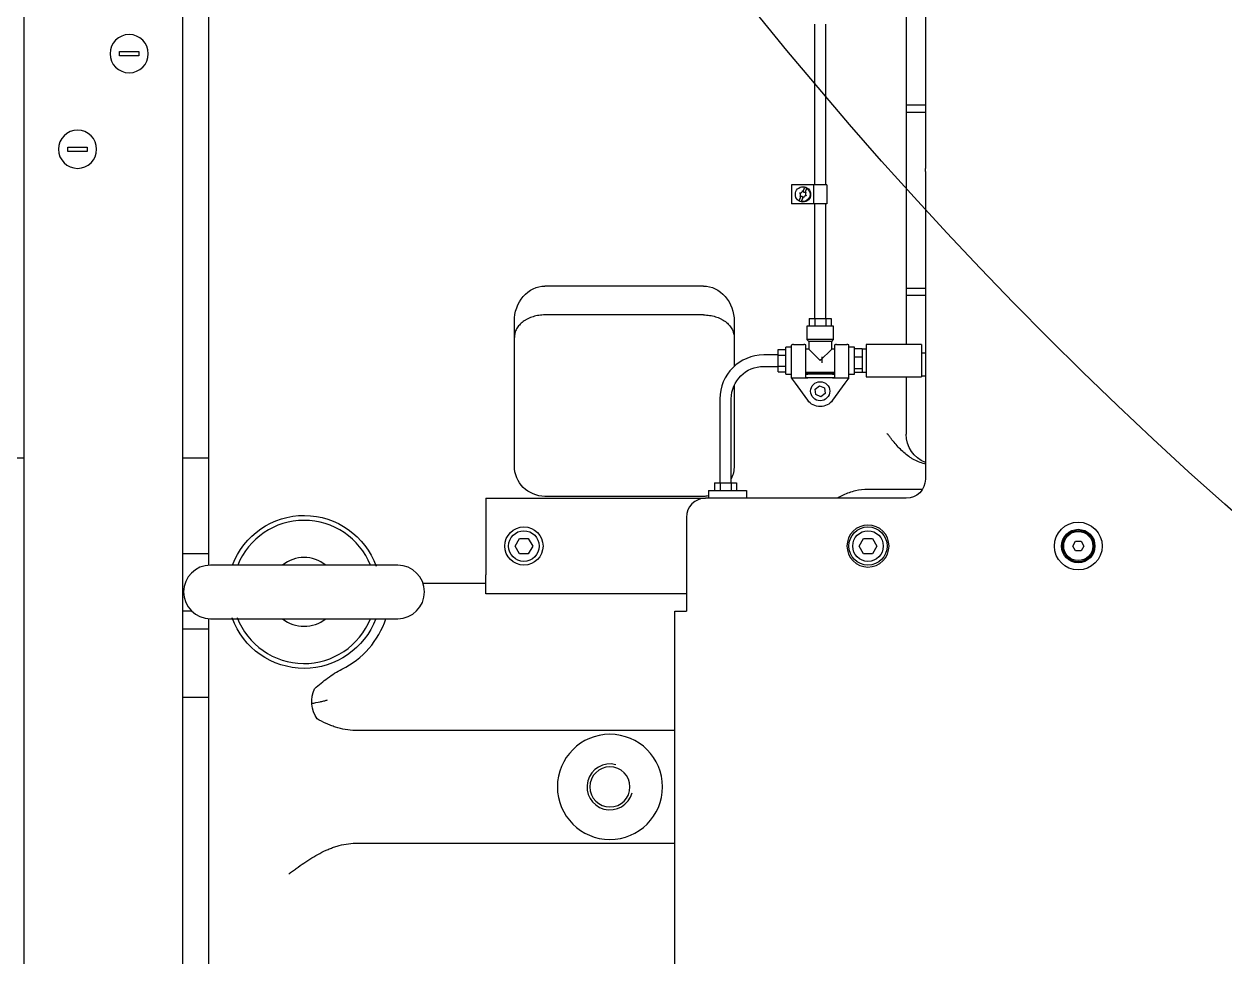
# Model space of a CAD drawing. Header units: millimetres. Extents: x 10462777 to 22643323, y 453826 to 1389191.
# Drawn here: x 11267164 to 11267773, y 584547 to 585019 of the extents above; entities that cross this region are included whole.
import ezdxf

# ---------------------------------------------------------------- set-up
doc = ezdxf.new("R2010")
doc.units = ezdxf.units.MM
doc.header["$LTSCALE"] = 200
doc.header["$MEASUREMENT"] = 0
for name, pattern in [('CENTER', [2, 1.25, -0.25, 0.25, -0.25]), ('HIDDEN_KS1', [0.26, 0.18, -0.08]), ('PHANTOM', [2.5, 1.25, -0.25, 0.25, -0.25, 0.25, -0.25])]:
    doc.linetypes.add(name, pattern=pattern)
for name, color, linetype in [('1', 1, 'CENTER'), ('11', 6, 'PHANTOM'), ('3', 3, 'HIDDEN_KS1')]:
    doc.layers.add(name, color=color, linetype=linetype)
doc.layers.add('LAYOUT', color=8, linetype='CONTINUOUS', lineweight=25)

# ---------------------------------------------------------------- blocks, each defined once
blk = doc.blocks.new('r710ic')
at = {"layer": 'LAYOUT', "color": 3}
blk.add_circle((272041.37, 104232.63), 2050.12, dxfattribs=at)

msp = doc.modelspace()

# ---------------------------------------------------------------- linework, layer by layer
at = {"layer": '1', "color": 15, "linetype": 'Continuous'}
for p, q in [((11267257.92985, 585064.90625), (11267257.92985, 584745.09758)), ((11267611.39612, 585023.55233), (11267611.39612, 584856.99392)), ((11267508.74564, 584886.52806), (11267428.36838, 584886.52806)), ((11267508.74564, 584871.92134), (11267428.36838, 584871.92134)), ((11267412.87397, 584795.49839), (11267412.87397, 584868.63666)), ((11267524.24005, 584868.63666), (11267524.24005, 584845.84723)), ((11267524.24005, 584836.15298), (11267524.24005, 584795.49839)), ((11267611.39612, 584840.53061), (11267611.39612, 584811.46466)), ((11267508.74564, 584780.00398), (11267428.36838, 584780.00398)), ((11267366.64003, 584735.94175), (11267398.34729, 584735.94175)), ((11267257.92985, 584718.05265), (11267257.92985, 584415.85898)), ((11267494.21851, 584661.37489), (11267332.35279, 584661.37489)), ((11267332.35279, 584604.23925), (11267494.21851, 584604.23925))]:
    msp.add_line(p, q, dxfattribs=at)
at = {"layer": '1', "color": 20, "linetype": 'Continuous'}
for p, q in [((11267164.47918, 584123.04092), (11267164.47918, 585052.70563)), ((11267244.85644, 584123.04092), (11267244.85644, 585052.70563))]:
    msp.add_line(p, q, dxfattribs=at)
at = {"layer": '1', "color": 252, "linetype": 'Continuous'}
for p, q in [((11267621.08013, 585047.93457), (11267621.08013, 584946.13595)), ((11267564.91289, 585019.32375), (11267564.91289, 584937.85079)), ((11267570.72329, 584937.85079), (11267570.72329, 585019.32375)), ((11267611.38405, 584974.65253), (11267621.07109, 584974.65253)), ((11267621.07664, 584978.22351), (11267611.38842, 584978.22351)), ((11267621.08013, 584944.63211), (11267621.08013, 584946.13595)), ((11267621.08013, 584944.63211), (11267621.08013, 584788.71959)), ((11267564.91289, 584928.17058), (11267564.91289, 584870.06557)), ((11267570.72329, 584870.06557), (11267570.72329, 584928.17058)), ((11267611.38405, 584885.55966), (11267621.07109, 584885.55966)), ((11267611.38842, 584881.98868), (11267621.07664, 584881.98868)), ((11267546.51325, 584851.66563), (11267539.25027, 584851.66563)), ((11267539.25027, 584845.85523), (11267546.51325, 584845.85523)), ((11267516.97705, 584829.39242), (11267516.97705, 584786.78327)), ((11267522.78745, 584786.78327), (11267522.78745, 584829.39242)), ((11267164.47978, 584799.37199), (11267146.56376, 584799.37199)), ((11267257.92985, 584799.37199), (11267244.85478, 584799.37199)), ((11267398.34796, 584779.03558), (11267509.72055, 584779.03558)), ((11267398.34796, 584779.03558), (11267398.34796, 584769.35157)), ((11267611.39612, 584779.03558), (11267509.71404, 584779.03558)), ((11267398.34796, 584769.35157), (11267398.34796, 584740.29955)), ((11267500.03004, 584769.35157), (11267500.03004, 584721.89994)), ((11267257.92985, 584750.95196), (11267244.85576, 584750.95196)), ((11267257.92985, 584750.95196), (11267257.92985, 584745.1066)), ((11267398.34796, 584730.61554), (11267398.34796, 584740.29955)), ((11267500.03806, 584730.61554), (11267398.34796, 584730.61554)), ((11267249.40951, 584721.89994), (11267244.85576, 584721.89994)), ((11267494.21963, 584412.0117), (11267494.21963, 584721.89994)), ((11267494.21963, 584721.89994), (11267500.03004, 584721.89994)), ((11267257.92985, 584712.70013), (11267244.85523, 584712.70013)), ((11267244.85607, 584678.3219), (11267257.92985, 584678.3219))]:
    msp.add_line(p, q, dxfattribs=at)
at = {"layer": '1', "color": 60, "linetype": 'Continuous'}
for p, q in [((11267212.89922, 585005.35083), (11267222.58322, 585005.35083)), ((11267212.89922, 585003.22035), (11267212.89922, 585005.35083)), ((11267222.58322, 585005.35083), (11267222.58322, 585003.22035)), ((11267222.58322, 585003.22035), (11267212.89922, 585003.22035)), ((11267186.7524, 584956.9308), (11267196.4364, 584956.9308)), ((11267186.7524, 584954.80031), (11267186.7524, 584956.9308)), ((11267196.4364, 584956.9308), (11267196.4364, 584954.80031)), ((11267196.4364, 584954.80031), (11267186.7524, 584954.80031))]:
    msp.add_line(p, q, dxfattribs=at)
at = {"layer": '1', "color": 60, "linetype": 'Continuous', "extrusion": (0, 0, -1)}
for centre in [(-11267217.74122, 585004.28559), (-11267191.5944, 584955.86555)]:
    msp.add_circle(centre, 9.68401, dxfattribs=at)
at = {"layer": '1', "color": 252, "linetype": 'Continuous', "extrusion": (0, 0, -1)}
msp.add_circle((-11267592.02811, 584754.82556), 10.65241, dxfattribs=at)
at = {"layer": '1', "color": 15, "linetype": 'Continuous', "extrusion": (0, 0, -1)}
for radius in [26.63102, 10.16821]:
    msp.add_circle((-11267461.29401, 584632.80707), radius, dxfattribs=at)
at = {"layer": '1', "color": 252, "linetype": 'Continuous'}
for centre, radius in [((11267539.25027, 584829.39242), 22.27322), ((11267509.71404, 584769.35157), 9.68401)]:
    msp.add_arc(centre, radius, 90, 180, dxfattribs=at)
at = {"layer": '1', "color": 252, "linetype": 'Continuous', "extrusion": (0, 0, -1)}
for centre, radius, start, end in [((-11267539.25027, 584829.39242), 16.46281, 0, 90), ((-11267611.39612, 584788.71959), 9.68401, 180, 270)]:
    msp.add_arc(centre, radius, start, end, dxfattribs=at)
at = {"layer": '1', "color": 15, "linetype": 'Continuous', "extrusion": (0, 0, -1)}
for centre, radius, start, end in [((-11267626.89053, 584811.46466), 15.49441, 292.02486013, 0), ((-11267428.36838, 584795.49839), 15.49441, 270, 0), ((-11267508.74564, 584795.49839), 15.49441, 180, 205.00874832), ((-11267508.74564, 584795.49839), 15.49441, 261.00982668, 270), ((-11267306.34989, 584731.58394), 38.73603, 20.49187737, 160.27875412), ((-11267306.34989, 584731.58394), 38.73603, 270, 340.14937146), ((-11267306.34989, 584731.58394), 38.73603, 200.4862536, 270), ((-11267325.7179, 584676.01609), 15.49441, 325.48219578, 24.97743261)]:
    msp.add_arc(centre, radius, start, end, dxfattribs=at)
at = {"layer": '1', "color": 15, "linetype": 'Continuous'}
for centre, radius, start, end in [((11267306.34989, 584731.58394), 43.57803, 296.11578683, 341.87321492), ((11267461.29401, 584632.80707), 11.62081, 75.00000001, 345)]:
    msp.add_arc(centre, radius, start, end, dxfattribs=at)
at = {"layer": '1', "color": 15, "linetype": 'Continuous', "extrusion": (0, 0, -1)}
for centre, major_axis, start_param, end_param in [((11267428.36838, 584868.63666), (0, -17.89141), 1.570796327, 3.141592654), ((11267508.74564, 584868.63666), (0, 17.89141), 0, 1.570796327)]:
    msp.add_ellipse(centre, major_axis=major_axis, ratio=0.866025404, start_param=start_param, end_param=end_param, dxfattribs=at)
at = {"layer": '1', "color": 15, "linetype": 'Continuous'}
for points, knots in [([(11267428.36838, 584871.92134), (11267427.32836, 584871.92134), (11267426.30676, 584871.84545), (11267424.80073, 584871.6228), (11267424.30315, 584871.5303), (11267423.31704, 584871.30791), (11267422.82924, 584871.17789), (11267421.41259, 584870.74077), (11267420.51857, 584870.38473), (11267419.25206, 584869.75465), (11267418.8404, 584869.52716), (11267418.05743, 584869.04794), (11267417.68502, 584868.79595), (11267416.62324, 584868.00383), (11267415.98783, 584867.42685), (11267414.87116, 584866.17871), (11267414.40533, 584865.52528), (11267413.83851, 584864.5029), (11267413.67172, 584864.15502), (11267413.38323, 584863.44479), (11267413.2616, 584863.08179), (11267413.06813, 584862.35404), (11267412.99557, 584861.98776), (11267412.92276, 584861.43474), (11267412.9045, 584861.2498), (11267412.8862, 584860.97148), (11267412.88162, 584860.87856), (11267412.8755, 584860.6924), (11267412.87397, 584860.59824), (11267412.87397, 584860.50615)], [0, 0, 0, 0, 0.125, 0.125, 0.1875, 0.1875, 0.25, 0.25, 0.375, 0.375, 0.4375, 0.4375, 0.5, 0.5, 0.625, 0.625, 0.75, 0.75, 0.8125, 0.8125, 0.875, 0.875, 0.9375, 0.9375, 0.96875, 0.96875, 0.984375, 0.984375, 1, 1, 1, 1]), ([(11267508.74564, 584871.92134), (11267509.78566, 584871.92134), (11267510.80727, 584871.84545), (11267512.31329, 584871.6228), (11267512.81087, 584871.5303), (11267513.79698, 584871.30791), (11267514.28478, 584871.17789), (11267515.70143, 584870.74077), (11267516.59545, 584870.38473), (11267517.86196, 584869.75465), (11267518.27362, 584869.52716), (11267519.05659, 584869.04794), (11267519.429, 584868.79595), (11267520.49078, 584868.00383), (11267521.12619, 584867.42685), (11267522.24286, 584866.17871), (11267522.70869, 584865.52528), (11267523.27551, 584864.5029), (11267523.4423, 584864.15502), (11267523.73079, 584863.44479), (11267523.85243, 584863.08179), (11267524.04589, 584862.35404), (11267524.11845, 584861.98776), (11267524.19127, 584861.43474), (11267524.20952, 584861.2498), (11267524.22782, 584860.97148), (11267524.23241, 584860.87856), (11267524.23852, 584860.6924), (11267524.24005, 584860.59824), (11267524.24005, 584860.50615)], [0, 0, 0, 0, 0.125, 0.125, 0.1875, 0.1875, 0.25, 0.25, 0.375, 0.375, 0.4375, 0.4375, 0.5, 0.5, 0.625, 0.625, 0.75, 0.75, 0.8125, 0.8125, 0.875, 0.875, 0.9375, 0.9375, 0.96875, 0.96875, 0.984375, 0.984375, 1, 1, 1, 1]), ([(11267621.51592, 584796.33461), (11267620.44631, 584796.53711), (11267619.41058, 584796.8254), (11267617.39795, 584797.55092), (11267616.42115, 584797.9884), (11267614.99617, 584798.74646), (11267614.52717, 584799.01663), (11267613.60522, 584799.58771), (11267613.15576, 584799.88639), (11267611.83846, 584800.81793), (11267611.00171, 584801.48626), (11267609.39544, 584802.89967), (11267608.62601, 584803.64483), (11267607.13955, 584805.19499), (11267606.4216, 584806.00122), (11267605.02775, 584807.64845), (11267604.35166, 584808.48946), (11267603.35364, 584809.76375), (11267602.8587, 584810.40404), (11267602.36681, 584811.04668), (11267602.03922, 584811.47538), (11267601.87424, 584811.69163), (11267601.71211, 584811.90415)], [0, 0, 0, 0, 0.125, 0.125, 0.25, 0.25, 0.3125, 0.3125, 0.375, 0.375, 0.5, 0.5, 0.625, 0.625, 0.75, 0.75, 0.875, 0.875, 0.9375, 0.96875, 0.96875, 1, 1, 1, 1]), ([(11267311.67262, 584682.55878), (11267313.84835, 584684.39981), (11267316.02603, 584686.23966), (11267319.44169, 584688.78457), (11267320.60495, 584689.59742), (11267323.00576, 584691.11645), (11267324.24312, 584691.82292), (11267325.53235, 584692.45495)], [0, 0, 0, 0, 0.5, 0.5, 0.75, 0.75, 1, 1, 1, 1]), ([(11267310.24834, 584675.13888), (11267311.71169, 584675.3382), (11267313.0997, 584675.59298), (11267315.08181, 584676.034), (11267315.7267, 584676.19115), (11267316.66631, 584676.43829), (11267316.97436, 584676.52243), (11267317.42889, 584676.65092), (11267317.57914, 584676.69412), (11267317.87715, 584676.78125), (11267318.02625, 584676.82559), (11267318.17111, 584676.8693)], [0, 0, 0, 0, 0.5, 0.5, 0.75, 0.75, 0.875, 0.875, 0.9375, 0.9375, 1, 1, 1, 1]), ([(11267332.35279, 584661.37489), (11267330.62464, 584661.37489), (11267328.92491, 584661.53903), (11267325.56988, 584662.12416), (11267323.91474, 584662.54608), (11267321.45988, 584663.33985), (11267320.65105, 584663.6299), (11267319.05863, 584664.25128), (11267318.27353, 584664.5831), (11267315.9472, 584665.63371), (11267314.43485, 584666.40748), (11267312.95128, 584667.23599)], [0, 0, 0, 0, 0.25, 0.25, 0.5, 0.5, 0.625, 0.625, 0.75, 0.75, 1, 1, 1, 1]), ([(11267298.5835, 584588.74483), (11267298.90067, 584588.97646), (11267299.22018, 584589.2098), (11267299.85722, 584589.67448), (11267300.81316, 584590.37098), (11267301.77139, 584591.06426), (11267303.69396, 584592.44226), (11267304.98419, 584593.34978), (11267308.90185, 584596.00147), (11267311.56636, 584597.66889), (11267315.72443, 584599.86304), (11267317.13737, 584600.54321), (11267319.30928, 584601.46354), (11267320.04202, 584601.75363), (11267321.52746, 584602.29579), (11267322.28225, 584602.54842), (11267324.55513, 584603.23387), (11267326.08663, 584603.59697), (11267329.18835, 584604.09933), (11267330.75846, 584604.23925), (11267332.35279, 584604.23925)], [0, 0, 0, 0, 0.03125, 0.03125, 0.0625, 0.125, 0.125, 0.25, 0.25, 0.5, 0.5, 0.625, 0.625, 0.6875, 0.6875, 0.75, 0.75, 0.875, 0.875, 1, 1, 1, 1])]:
    msp.add_open_spline(points, degree=3, knots=knots, dxfattribs=at)
at = {"layer": '1', "color": 18, "linetype": 'Continuous'}
for points in [[(11267621.10667, 584852.53506), (11267620.45294, 584852.53589), (11267619.79886, 584852.53658), (11267619.14445, 584852.53714)], [(11267619.14436, 584841.11012), (11267619.79846, 584841.10935), (11267620.45219, 584841.10847), (11267621.10554, 584841.10746)]]:
    msp.add_open_spline(points, degree=3, dxfattribs=at)
at = {"layer": '1', "color": 252, "linetype": 'Continuous'}
msp.add_open_spline([(11267592.02711, 584783.52115), (11267589.83623, 584783.51488), (11267585.52181, 584783.02909), (11267580.45912, 584781.23823), (11267577.68138, 584779.69514), (11267576.8711, 584779.19096)], degree=3, knots=[0, 0, 0, 0, 0.404994538, 0.820843119, 1, 1, 1, 1], dxfattribs=at)
msp.add_open_spline([(11267619.33823, 584783.52114), (11267605.68267, 584783.52114), (11267592.02711, 584783.52115)], degree=2, dxfattribs=at)
at = {"layer": '11', "color": 60, "linetype": 'Continuous'}
for p, q in [((11267563.46028, 584937.8533), (11267553.29208, 584937.8533)), ((11267553.29208, 584937.8533), (11267553.29208, 584928.16929)), ((11267557.28796, 584930.08799), (11267558.05179, 584931.9307)), ((11267557.76993, 584933.21322), (11267557.47442, 584933.59854)), ((11267557.5364, 584933.74806), (11267558.01785, 584933.81132)), ((11267557.68138, 584932.02341), (11267557.86732, 584932.47199)), ((11267558.05179, 584931.9307), (11267557.77989, 584931.89498)), ((11267558.26133, 584931.95824), (11267558.05179, 584931.9307)), ((11267558.61108, 584934.26628), (11267558.79702, 584934.71486)), ((11267558.9575, 584934.73594), (11267559.12439, 584934.51833)), ((11267559.12439, 584934.51833), (11267559.88822, 584936.36105)), ((11267559.12439, 584934.51833), (11267559.253, 584934.35063)), ((11267559.94363, 584934.06436), (11267560.15317, 584934.09189)), ((11267560.917, 584935.93461), (11267560.15317, 584934.09189)), ((11267560.15317, 584934.09189), (11267560.42508, 584934.12762)), ((11267560.66856, 584932.27453), (11267560.18712, 584932.21127)), ((11267560.52358, 584933.99918), (11267560.33764, 584933.55061)), ((11267560.43503, 584932.80937), (11267560.73054, 584932.42406)), ((11267564.42868, 584937.8533), (11267563.46028, 584937.8533)), ((11267564.42868, 584937.8533), (11267564.42868, 584928.16929)), ((11267571.20749, 584937.8533), (11267564.42868, 584937.8533)), ((11267571.20749, 584937.8533), (11267571.20749, 584928.16929)), ((11267563.46028, 584928.16929), (11267553.29208, 584928.16929)), ((11267559.08057, 584931.50426), (11267558.31675, 584929.66154)), ((11267559.08057, 584931.50426), (11267558.95196, 584931.67196)), ((11267559.24746, 584931.28665), (11267559.08057, 584931.50426)), ((11267559.59388, 584931.75631), (11267559.40795, 584931.30774)), ((11267564.42868, 584928.16929), (11267563.46028, 584928.16929)), ((11267571.20749, 584928.16929), (11267564.42868, 584928.16929)), ((11267561.03928, 584866.19165), (11267561.03928, 584859.41284)), ((11267574.59689, 584866.19165), (11267561.03928, 584866.19165)), ((11267562.22702, 584870.06525), (11267565.02256, 584870.06525)), ((11267562.22702, 584870.06525), (11267562.22702, 584866.19165)), ((11267565.02256, 584870.06525), (11267570.61362, 584870.06525)), ((11267565.02256, 584870.06525), (11267565.02256, 584866.19165)), ((11267570.61362, 584870.06525), (11267573.40915, 584870.06525)), ((11267570.61362, 584870.06525), (11267570.61362, 584866.19165)), ((11267573.40915, 584870.06525), (11267573.40915, 584866.19165)), ((11267574.59689, 584859.41284), (11267574.59689, 584866.19165)), ((11267561.03928, 584859.41284), (11267562.00768, 584858.44444)), ((11267574.59689, 584859.41284), (11267561.03928, 584859.41284)), ((11267573.62849, 584858.44444), (11267574.59689, 584859.41284)), ((11267546.51327, 584851.55596), (11267546.51327, 584854.3515)), ((11267546.51327, 584854.3515), (11267550.38687, 584854.3515)), ((11267553.29208, 584855.53924), (11267550.38687, 584855.53924)), ((11267550.38687, 584848.76043), (11267550.38687, 584855.53924)), ((11267553.29208, 584840.04483), (11267553.29208, 584856.5685)), ((11267554.26048, 584856.95042), (11267559.58668, 584856.95042)), ((11267560.55508, 584840.09879), (11267560.55508, 584856.5685)), ((11267562.00768, 584854.57084), (11267560.55508, 584854.57084)), ((11267562.00768, 584858.44444), (11267562.00768, 584854.57084)), ((11267573.62849, 584858.44444), (11267562.00768, 584858.44444)), ((11267562.00768, 584854.57084), (11267567.81809, 584848.76043)), ((11267573.62849, 584854.57084), (11267567.81809, 584848.76043)), ((11267573.62849, 584854.57084), (11267573.62849, 584858.44444)), ((11267575.08109, 584854.57084), (11267573.62849, 584854.57084)), ((11267575.08109, 584856.5685), (11267575.08109, 584840.09879)), ((11267576.04949, 584856.95042), (11267581.3757, 584856.95042)), ((11267585.2493, 584855.53924), (11267582.34398, 584855.53924)), ((11267582.3441, 584840.04483), (11267582.3441, 584856.5685)), ((11267585.2493, 584848.76043), (11267585.2493, 584855.53924)), ((11267589.1229, 584854.7577), (11267585.2493, 584854.7577)), ((11267589.1229, 584854.7577), (11267589.1229, 584850.57879)), ((11267591.05971, 584854.57084), (11267589.1229, 584854.57084)), ((11267589.1229, 584854.24616), (11267589.1229, 584846.53361)), ((11267619.14333, 584856.99184), (11267591.05971, 584856.99184)), ((11267591.05971, 584856.99184), (11267591.05971, 584845.61728)), ((11267619.14333, 584856.99184), (11267619.14333, 584845.61728)), ((11267546.51327, 584845.9649), (11267546.51327, 584851.55596)), ((11267546.51327, 584851.55596), (11267550.38687, 584851.55596)), ((11267550.38687, 584841.98163), (11267550.38687, 584848.76043)), ((11267565.88127, 584850.69725), (11267567.81809, 584848.76043)), ((11267568.78661, 584849.72895), (11267567.81809, 584848.76043)), ((11267568.78649, 584847.64728), (11267568.78649, 584850.6972)), ((11267589.1229, 584850.57879), (11267585.2493, 584850.57879)), ((11267585.2493, 584841.98163), (11267585.2493, 584848.76043)), ((11267589.1229, 584850.57879), (11267589.1229, 584844.58152)), ((11267546.51327, 584843.16937), (11267546.51327, 584845.9649)), ((11267546.51327, 584845.9649), (11267550.38687, 584845.9649)), ((11267546.51327, 584843.16937), (11267550.38687, 584843.16937)), ((11267550.38687, 584841.98163), (11267553.29208, 584841.98163)), ((11267560.55526, 584842.95003), (11267575.08091, 584842.95003)), ((11267575.08109, 584842.14416), (11267560.55554, 584842.14416)), ((11267574.11269, 584841.98163), (11267561.52348, 584841.98163)), ((11267582.34398, 584841.98163), (11267585.2493, 584841.98163)), ((11267589.1229, 584844.58152), (11267585.2493, 584844.58152)), ((11267589.1229, 584842.76317), (11267585.2493, 584842.76317)), ((11267589.1229, 584846.53361), (11267589.1229, 584842.95003)), ((11267589.1229, 584844.58152), (11267589.1229, 584842.76317)), ((11267589.1229, 584842.95003), (11267591.05971, 584842.95003)), ((11267591.05971, 584845.61728), (11267591.05971, 584840.52903)), ((11267619.14333, 584845.61728), (11267619.14333, 584840.52903)), ((11267553.29208, 584840.04483), (11267561.52348, 584840.04483)), ((11267555.27837, 584837.30216), (11267553.29208, 584840.04483)), ((11267561.51001, 584828.69757), (11267555.27837, 584837.30216)), ((11267574.11269, 584840.04483), (11267561.52348, 584840.04483)), ((11267565.23562, 584834.33648), (11267567.4539, 584836.03773)), ((11267567.4539, 584836.03773), (11267570.03636, 584834.96727)), ((11267570.03636, 584834.96727), (11267570.40055, 584832.19556)), ((11267574.11269, 584840.04483), (11267582.3441, 584840.04483)), ((11267580.3578, 584837.30216), (11267574.12617, 584828.69757)), ((11267582.3441, 584840.04483), (11267580.3578, 584837.30216)), ((11267591.05971, 584840.52903), (11267619.14333, 584840.52903)), ((11267565.59981, 584831.56477), (11267565.23562, 584834.33648)), ((11267568.18228, 584830.49431), (11267565.59981, 584831.56477)), ((11267570.40055, 584832.19556), (11267568.18228, 584830.49431)), ((11267514.29119, 584786.78279), (11267517.08672, 584786.78279)), ((11267514.29119, 584786.78279), (11267514.29119, 584782.90918)), ((11267517.08672, 584786.78279), (11267522.67778, 584786.78279)), ((11267517.08672, 584786.78279), (11267517.08672, 584782.90918)), ((11267522.67778, 584786.78279), (11267525.47332, 584786.78279)), ((11267522.67778, 584786.78279), (11267522.67778, 584782.90918)), ((11267525.47332, 584786.78279), (11267525.47332, 584782.90918)), ((11267511.16664, 584782.90918), (11267530.53466, 584782.90918)), ((11267511.16664, 584782.90918), (11267511.16664, 584779.0354)), ((11267530.53466, 584782.90918), (11267530.53466, 584779.0354)), ((11267413.24312, 584754.82556), (11267415.47955, 584758.69916)), ((11267415.47955, 584758.69916), (11267419.9524, 584758.69916)), ((11267419.9524, 584758.69916), (11267422.18882, 584754.82556)), ((11267587.55525, 584754.82556), (11267589.79168, 584758.69916)), ((11267589.79168, 584758.69916), (11267594.26453, 584758.69916)), ((11267594.26453, 584758.69916), (11267596.50096, 584754.82556)), ((11267695.75666, 584754.82556), (11267697.15442, 584757.24656)), ((11267697.15442, 584757.24656), (11267699.94995, 584757.24656)), ((11267699.94995, 584757.24656), (11267701.34772, 584754.82556)), ((11267415.47955, 584750.95196), (11267413.24312, 584754.82556)), ((11267419.9524, 584750.95196), (11267415.47955, 584750.95196)), ((11267422.18882, 584754.82556), (11267419.9524, 584750.95196)), ((11267589.79168, 584750.95196), (11267587.55525, 584754.82556)), ((11267594.26453, 584750.95196), (11267589.79168, 584750.95196)), ((11267596.50096, 584754.82556), (11267594.26453, 584750.95196)), ((11267697.15442, 584752.40456), (11267695.75666, 584754.82556)), ((11267699.94995, 584752.40456), (11267697.15442, 584752.40456)), ((11267701.34772, 584754.82556), (11267699.94995, 584752.40456)), ((11267353.80152, 584745.14155), (11267258.89825, 584745.14155)), ((11267258.89825, 584718.02633), (11267353.80152, 584718.02633))]:
    msp.add_line(p, q, dxfattribs=at)
for centre, radius in [((11267559.10248, 584933.0113), 3.8736), ((11267567.81809, 584833.26602), 4.842), ((11267417.71597, 584754.82556), 9.68401), ((11267417.71597, 584754.82556), 7.74721), ((11267592.02811, 584754.82556), 9.68401), ((11267592.02811, 584754.82556), 7.74721), ((11267698.55219, 584754.82556), 12.10501), ((11267698.55219, 584754.82556), 8.47351), ((11267698.55219, 584754.82556), 7.94089), ((11267698.55219, 584754.82556), 7.37921)]:
    msp.add_circle(centre, radius, dxfattribs=at)
at = {"layer": '11', "color": 60, "linetype": 'Continuous', "extrusion": (0, 0, -1)}
for centre, radius, start, end in [((-11267559.10248, 584933.0113), 3.59092, 121.43516974, 283.59387592), ((-11267567.81809, 584833.26602), 7.78862, 215.9128784, 324.0871216)]:
    msp.add_arc(centre, radius, start, end, dxfattribs=at)
at = {"layer": '11', "color": 60, "linetype": 'Continuous'}
for centre, radius, start, end in [((11267558.35873, 584931.217), 0.74761, 37.48547721, 97.48547719), ((11267559.84624, 584934.80559), 0.74761, 217.48547721, 277.48547719), ((11267559.10248, 584933.0113), 3.63774, 58.6805776, 76.29037686), ((11267559.10248, 584933.0113), 3.63774, 238.6805776, 256.29037686), ((11267306.34989, 584731.58394), 36.26473, 21.95437059, 158.05124395), ((11267258.89825, 584731.58394), 13.55761, 90, 270), ((11267306.34989, 584731.58394), 17.43121, 51.05800659, 128.94200586), ((11267353.80152, 584731.58394), 13.55761, 270, 90), ((11267306.34989, 584731.58394), 36.26473, 200.82937223, 338.04562902), ((11267306.34989, 584731.58394), 17.43121, 231.05800659, 308.94200586)]:
    msp.add_arc(centre, radius, start, end, dxfattribs=at)
for points, knots in [([(11267557.47442, 584933.59854), (11267557.46808, 584933.60681), (11267557.46306, 584933.6163), (11267557.45652, 584933.63621), (11267557.45492, 584933.64691), (11267557.45537, 584933.66784), (11267557.45739, 584933.67838), (11267557.46466, 584933.69781), (11267557.46997, 584933.70698), (11267557.48307, 584933.72285), (11267557.49104, 584933.72976), (11267557.50858, 584933.7405), (11267557.5184, 584933.74445), (11267557.53107, 584933.74724), (11267557.53373, 584933.74771), (11267557.5364, 584933.74806)], [0, 0, 0, 0, 0.161763786, 0.161763786, 0.323661755, 0.323661755, 0.483616951, 0.483616951, 0.641693129, 0.641693129, 0.79949543, 0.79949543, 0.958704309, 0.958704309, 1, 1, 1, 1]), ([(11267557.77989, 584931.89498), (11267557.76956, 584931.89362), (11267557.75882, 584931.89402), (11267557.73831, 584931.89831), (11267557.72825, 584931.90227), (11267557.71034, 584931.91313), (11267557.70223, 584931.92015), (11267557.68904, 584931.93616), (11267557.68374, 584931.94534), (11267557.67656, 584931.96463), (11267557.67456, 584931.97498), (11267557.67403, 584931.99554), (11267557.67551, 584932.00602), (11267557.67943, 584932.01839), (11267557.68035, 584932.02092), (11267557.68138, 584932.02341)], [0, 0, 0, 0, 0.161763786, 0.161763786, 0.323661755, 0.323661755, 0.483616951, 0.483616951, 0.641693129, 0.641693129, 0.79949543, 0.79949543, 0.958704309, 0.958704309, 1, 1, 1, 1]), ([(11267557.86732, 584932.47199), (11267557.91755, 584932.59317), (11267557.93487, 584932.72639), (11267557.90107, 584932.98434), (11267557.84976, 584933.10913), (11267557.76993, 584933.21322)], [0, 0, 0, 0, 0.5, 0.5, 1, 1, 1, 1]), ([(11267558.01785, 584933.81132), (11267558.14791, 584933.82841), (11267558.27193, 584933.88003), (11267558.47844, 584934.03827), (11267558.56085, 584934.1451), (11267558.61108, 584934.26628)], [0, 0, 0, 0, 0.5, 0.5, 1, 1, 1, 1]), ([(11267558.79702, 584934.71486), (11267558.80101, 584934.72448), (11267558.80672, 584934.73358), (11267558.82069, 584934.7492), (11267558.82915, 584934.75593), (11267558.84751, 584934.76601), (11267558.85765, 584934.76953), (11267558.8781, 584934.77295), (11267558.88871, 584934.77294), (11267558.909, 584934.76952), (11267558.91897, 584934.76607), (11267558.93704, 584934.75625), (11267558.94537, 584934.74973), (11267558.95412, 584934.74015), (11267558.95586, 584934.73808), (11267558.9575, 584934.73594)], [0, 0, 0, 0, 0.161763786, 0.161763786, 0.323661755, 0.323661755, 0.483616951, 0.483616951, 0.641693129, 0.641693129, 0.79949543, 0.79949543, 0.958704309, 0.958704309, 1, 1, 1, 1]), ([(11267560.18712, 584932.21127), (11267560.05706, 584932.19418), (11267559.93303, 584932.14257), (11267559.72653, 584931.98433), (11267559.64412, 584931.87749), (11267559.59388, 584931.75631)], [0, 0, 0, 0, 0.5, 0.5, 1, 1, 1, 1]), ([(11267559.94648, 584936.50162), (11267559.94802, 584936.50532), (11267559.94955, 584936.50902), (11267559.9556, 584936.52361), (11267559.96012, 584936.5345), (11267559.96463, 584936.5454)], [0, 0, 0, 0, 0.253457426, 0.253457426, 1, 1, 1, 1]), ([(11267560.33764, 584933.55061), (11267560.28741, 584933.42943), (11267560.2701, 584933.29621), (11267560.30389, 584933.03825), (11267560.3552, 584932.91346), (11267560.43503, 584932.80937)], [0, 0, 0, 0, 0.5, 0.5, 1, 1, 1, 1]), ([(11267560.42508, 584934.12762), (11267560.43541, 584934.12898), (11267560.44614, 584934.12858), (11267560.46665, 584934.12429), (11267560.47672, 584934.12032), (11267560.49462, 584934.10946), (11267560.50273, 584934.10245), (11267560.51593, 584934.08644), (11267560.52122, 584934.07725), (11267560.52841, 584934.05797), (11267560.5304, 584934.04761), (11267560.53094, 584934.02705), (11267560.52945, 584934.01658), (11267560.52554, 584934.00421), (11267560.52461, 584934.00167), (11267560.52358, 584933.99918)], [0, 0, 0, 0, 0.161763786, 0.161763786, 0.323661755, 0.323661755, 0.483616951, 0.483616951, 0.641693129, 0.641693129, 0.79949543, 0.79949543, 0.958704309, 0.958704309, 1, 1, 1, 1]), ([(11267560.73054, 584932.42406), (11267560.73688, 584932.41579), (11267560.7419, 584932.4063), (11267560.74844, 584932.38638), (11267560.75004, 584932.37569), (11267560.74959, 584932.35475), (11267560.74757, 584932.34422), (11267560.7403, 584932.32479), (11267560.73499, 584932.31561), (11267560.72189, 584932.29974), (11267560.71392, 584932.29284), (11267560.69638, 584932.2821), (11267560.68656, 584932.27815), (11267560.67389, 584932.27535), (11267560.67123, 584932.27488), (11267560.66856, 584932.27453)], [0, 0, 0, 0, 0.161763786, 0.161763786, 0.323661755, 0.323661755, 0.483616951, 0.483616951, 0.641693129, 0.641693129, 0.79949543, 0.79949543, 0.958704309, 0.958704309, 1, 1, 1, 1]), ([(11267560.99341, 584936.11896), (11267560.9889, 584936.10806), (11267560.98438, 584936.09717), (11267560.97833, 584936.08258), (11267560.9768, 584936.07888), (11267560.97526, 584936.07518)], [0, 0, 0, 0, 0.746542574, 0.746542574, 1, 1, 1, 1]), ([(11267557.21155, 584929.90364), (11267557.21607, 584929.91453), (11267557.22058, 584929.92542), (11267557.22663, 584929.94002), (11267557.22816, 584929.94372), (11267557.2297, 584929.94742)], [0, 0, 0, 0, 0.746542574, 0.746542574, 1, 1, 1, 1]), ([(11267558.25848, 584929.52098), (11267558.25694, 584929.51728), (11267558.25541, 584929.51358), (11267558.24936, 584929.49898), (11267558.24485, 584929.48809), (11267558.24033, 584929.4772)], [0, 0, 0, 0, 0.253457426, 0.253457426, 1, 1, 1, 1]), ([(11267559.40795, 584931.30774), (11267559.40396, 584931.29811), (11267559.39825, 584931.28901), (11267559.38427, 584931.2734), (11267559.37581, 584931.26666), (11267559.35745, 584931.25659), (11267559.34732, 584931.25307), (11267559.32686, 584931.24965), (11267559.31625, 584931.24966), (11267559.29596, 584931.25307), (11267559.28599, 584931.25652), (11267559.26792, 584931.26634), (11267559.25959, 584931.27287), (11267559.25084, 584931.28244), (11267559.2491, 584931.28451), (11267559.24746, 584931.28665)], [0, 0, 0, 0, 0.161763786, 0.161763786, 0.323661755, 0.323661755, 0.483616951, 0.483616951, 0.641693129, 0.641693129, 0.79949543, 0.79949543, 0.958704309, 0.958704309, 1, 1, 1, 1]), ([(11267554.26048, 584856.95042), (11267554.13244, 584856.95042), (11267554.00679, 584856.94189), (11267553.77211, 584856.90782), (11267553.66464, 584856.88225), (11267553.48599, 584856.8156), (11267553.41392, 584856.77394), (11267553.31754, 584856.67928), (11267553.29208, 584856.62539), (11267553.29208, 584856.5685)], [0, 0, 0, 0, 0.25, 0.25, 0.5, 0.5, 0.75, 0.75, 1, 1, 1, 1]), ([(11267560.55508, 584856.5685), (11267560.55508, 584856.62539), (11267560.53015, 584856.67863), (11267560.43337, 584856.77394), (11267560.3616, 584856.81538), (11267560.09382, 584856.91545), (11267559.84276, 584856.95042), (11267559.58668, 584856.95042)], [0, 0, 0, 0, 0.25, 0.25, 0.5, 0.5, 1, 1, 1, 1]), ([(11267576.04949, 584856.95042), (11267575.92145, 584856.95042), (11267575.79581, 584856.94189), (11267575.56113, 584856.90782), (11267575.45365, 584856.88225), (11267575.27501, 584856.8156), (11267575.20293, 584856.77394), (11267575.10656, 584856.67928), (11267575.08109, 584856.62539), (11267575.08109, 584856.5685)], [0, 0, 0, 0, 0.25, 0.25, 0.5, 0.5, 0.75, 0.75, 1, 1, 1, 1]), ([(11267582.3441, 584856.5685), (11267582.3441, 584856.62539), (11267582.31917, 584856.67863), (11267582.22239, 584856.77394), (11267582.15062, 584856.81538), (11267581.88284, 584856.91545), (11267581.63178, 584856.95042), (11267581.3757, 584856.95042)], [0, 0, 0, 0, 0.25, 0.25, 0.5, 0.5, 1, 1, 1, 1]), ([(11267560.55508, 584842.05116), (11267560.55508, 584842.03285), (11267560.57987, 584842.01858), (11267560.67642, 584841.99778), (11267560.74813, 584841.99139), (11267561.01591, 584841.98008), (11267561.26719, 584841.98163), (11267561.52348, 584841.98163)], [0, 0, 0, 0, 0.25, 0.25, 0.5, 0.5, 1, 1, 1, 1]), ([(11267574.11269, 584841.98163), (11267574.24084, 584841.98163), (11267574.3666, 584841.9815), (11267574.60142, 584841.98256), (11267574.70896, 584841.98384), (11267574.8876, 584841.99136), (11267574.95962, 584841.99779), (11267575.05578, 584842.01842), (11267575.08109, 584842.03285), (11267575.08109, 584842.05116)], [0, 0, 0, 0, 0.25, 0.25, 0.5, 0.5, 0.75, 0.75, 1, 1, 1, 1]), ([(11267561.52348, 584840.04483), (11267561.39544, 584840.04483), (11267561.26979, 584840.04473), (11267561.03512, 584840.04555), (11267560.92764, 584840.04654), (11267560.749, 584840.05237), (11267560.67692, 584840.05736), (11267560.58055, 584840.07337), (11267560.55508, 584840.08457), (11267560.55508, 584840.09879)], [0, 0, 0, 0, 0.25, 0.25, 0.5, 0.5, 0.75, 0.75, 1, 1, 1, 1]), ([(11267575.08109, 584840.09879), (11267575.08109, 584840.08457), (11267575.05616, 584840.07349), (11267574.95938, 584840.05735), (11267574.88762, 584840.0524), (11267574.61983, 584840.04363), (11267574.36877, 584840.04483), (11267574.11269, 584840.04483)], [0, 0, 0, 0, 0.25, 0.25, 0.5, 0.5, 1, 1, 1, 1])]:
    msp.add_open_spline(points, degree=3, knots=knots, dxfattribs=at)
at = {"layer": '3', "color": 254, "linetype": 'Continuous'}
for p, q in [((11267164.47918, 584123.04092), (11267164.47918, 585052.70563)), ((11267244.85644, 584123.04092), (11267244.85644, 585052.70563))]:
    msp.add_line(p, q, dxfattribs=at)

# ---------------------------------------------------------------- block references
at = {"layer": 'LAYOUT', "color": 2, "rotation": 270}
msp.add_blockref('r710ic', (11164900.28186, 858351.4113, 0), dxfattribs=at)

doc.saveas('drawing.dxf')
